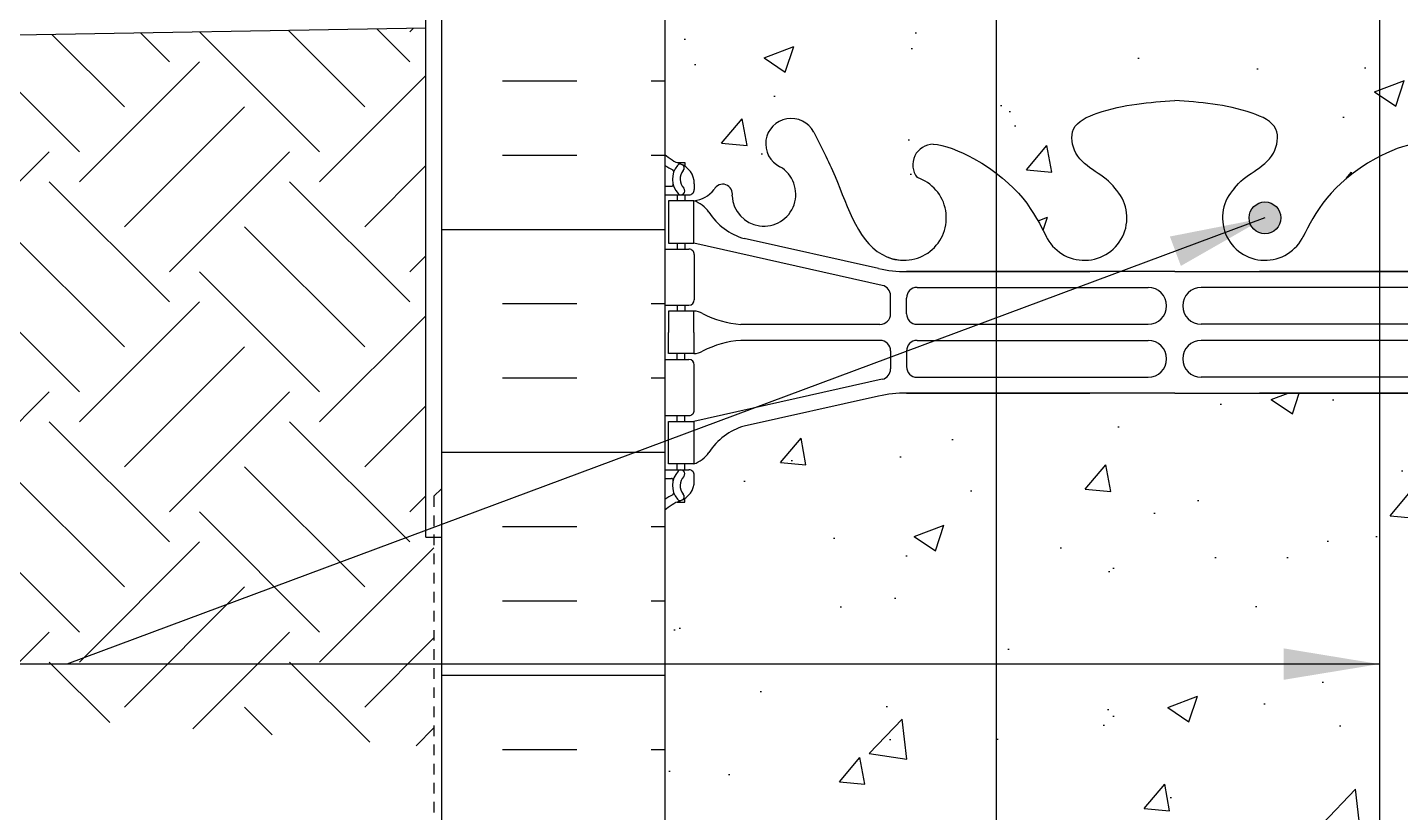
# Model space of a CAD drawing. Header units: inches. Extents: x 170.2 to 228.3, y 104.8 to 175.9.
# Drawn here: x 183.66 to 199.82, y 138.15 to 147.4 of the extents above; entities that cross this region are included whole.
import ezdxf

# ---------------------------------------------------------------- set-up
doc = ezdxf.new("R2010")
doc.units = ezdxf.units.IN
doc.header["$LTSCALE"] = 0.5
doc.header["$MEASUREMENT"] = 0
doc.linetypes.add('DASHED2', pattern=[0.375, 0.25, -0.125])
for name, color, linetype in [('HATCH', 12, 'Continuous'), ('line25', 2, 'Continuous'), ('LINE3', 3, 'Continuous'), ('LINE50', 5, 'Continuous'), ('LINE9', 9, 'Continuous'), ('TEXT', 4, 'Continuous'), ('Web_Edge', 9, 'Continuous')]:
    doc.layers.add(name, color=color, linetype=linetype)
doc.styles.add('DIM', font='romans.shx', dxfattribs={"width": 0.7})
doc.dimstyles.new('ext_12', dxfattribs={"dimscale": 12, "dimtxt": 0.075, "dimasz": 0.09375, "dimexe": 0.09375, "dimexo": 0.0625, "dimgap": 0.0625, "dimtad": 1, "dimdec": 1, "dimzin": 2, "dimdsep": 46, "dimlunit": 4, "dimtxsty": 'DIM', "dimcen": 0.09, "dimdle": 0.09375, "dimclrt": 4, "dimadec": 0, "dimazin": 0, "dimtfac": 1, "dimtdec": 1, "dimtmove": 2, "dimatfit": 3, "dimfxl": 1, "dimfrac": 2, "dimtolj": 1, "dimtzin": 0, "dimarcsym": 0})
pattern_1 = [(49.99999999999999, (0, 0), (3.586300913003767, -0.3137606749129755), [0.375, -4.125]), (355, (0, 0), (-0.693756668065, 3.760960668500059), [0.3, -3.3]), (100.45144446, (0.298858405, -0.02614672), (2.89254423363556, 3.447199954843147), [0.3187009599999999, -3.505710559999999]), (46.18420000000001, (0, 1), (5.336206653357862, -0.8275964039653827), [0.5625, -6.1875]), (96.63563549, (0.444683725, 0.931033465), (4.673309728371142, 4.870593003872752), [0.47805171, -5.258568799999999]), (351.1841639899999, (0, 1), (4.673309725273866, 4.870593001349951), [0.45, -4.950000005]), (21, (0.5, 0.75), (2.984535260592308, -2.013094453326694), [0.375, -4.125]), (326.0000000000001, (0.5, 0.75), (1.216576659607909, 3.625750225234265), [0.3, -3.3]), (71.45144474, (0.74871127, 0.58224213), (4.201111883649856, 1.612655764031769), [0.31870095, -3.50571056]), (37.50000000000001, (0, 0), (0.06079927658645334, 1.664469269156557), [0, -3.26, 0, -3.35, 0, -3.3125]), (7.499999999999999, (0, 0), (1.315347687210743, 1.972058559411801), [0, -1.91, 0, -3.185, 0, -1.2625]), (327.5, (-1.115, 0), (2.669112180862045, -0.1127743586718988), [0, -1.25, 0, -3.9, 0, -5.175]), (317.5, (-1.615, 0), (2.915930846711931, 0.5005249116615886), [0, -1.625, 0, -2.59, 0, -3.675])]

# ---------------------------------------------------------------- blocks, each defined once
blk = doc.blocks.new('12-inch Hinge Pin Web')
at = {"layer": 'Web_Edge'}
for p, q in [((349.9694361821341, 208.9047742331155), (350.0594361821347, 208.9047742331224)), ((350.0594361821347, 208.9047742331224), (350.0594361821374, 208.8630481731983)), ((349.8234331852743, 208.6259250214153), (349.9013117185429, 208.6259250214154)), ((350.1694361821535, 208.6559250214344), (350.1694361821571, 208.5884250214182)), ((349.8234331852743, 208.5259250214154), (350.1069361821571, 208.5259250214153)), ((349.9694361821341, 208.5259250214153), (349.9694361821341, 208.4559250214153)), ((350.0594361821592, 208.5259250214153), (350.0594361821638, 208.4559250214153)), ((352.338645858011, 207.6575757747597), (350.7578502820244, 208.0105349874595)), ((349.8234331852743, 207.8859250214153), (350.1069361821571, 207.8859250214154)), ((349.9694361821341, 207.9559250214153), (349.9694361821341, 207.8859250214154)), ((350.0594361821974, 207.9559250214153), (350.059436182202, 207.8859250214154)), ((352.3819994735797, 207.4592951719615), (350.1644361821493, 207.9559250214153)), ((350.1694361821571, 207.8234250214154), (350.1694361821571, 207.2884250214154)), ((352.6655163166163, 207.621527858433), (354.8234372991567, 207.6215278584329)), ((355.8234331852739, 207.6215278584329), (352.6655163166163, 207.6215278584328)), ((355.8234331852739, 207.6215278584329), (358.9813500539315, 207.6215278584328)), ((358.9813500539315, 207.621527858433), (356.823429071391, 207.6215278584329)), ((352.479682025825, 207.1250288084329), (352.4796820258254, 207.3373166613615)), ((352.7921819358246, 207.4348943433814), (355.5114630133079, 207.4348943433815)), ((358.8546844347232, 207.4348943433814), (356.1354033572399, 207.4348943433815)), ((349.8234331852743, 207.2259250214153), (350.1069361821571, 207.2259250214154)), ((349.9694361821337, 207.2259250214155), (349.9694361821337, 207.1559250214155)), ((350.0594361822447, 207.2259250214154), (350.0594361822493, 207.1559250214155)), ((352.6671819358237, 207.1258960433812), (352.6671819358246, 207.3098943433814)), ((352.354682025825, 207.0000288084329), (350.717160282026, 207.0000288084329)), ((352.7921819358237, 207.0008960433815), (355.5114630133079, 207.0008960433816)), ((358.854684434724, 207.0008960433815), (356.1354033572399, 207.0008960433816)), ((352.354682025825, 206.8118212343981), (350.717160282026, 206.8118212343981)), ((352.479682025825, 206.6868212343981), (352.4796820258254, 206.4745333814694)), ((352.7921819358237, 206.8109539994495), (355.5114630133079, 206.8109539994494)), ((358.854684434724, 206.8109539994495), (356.1354033572399, 206.8109539994494)), ((349.8234331852743, 206.5859250214156), (350.1069361821571, 206.5859250214155)), ((349.9694361821337, 206.5859250214154), (349.9694361821337, 206.6559250214155)), ((350.0594361822447, 206.5859250214155), (350.0594361822493, 206.6559250214155)), ((352.6671819358237, 206.6859539994497), (352.6671819358246, 206.5019556994496)), ((350.1694361821571, 205.9884250214155), (350.1694361821571, 206.5234250214155)), ((352.7921819358246, 206.3769556994495), (355.5114630133079, 206.3769556994494)), ((358.8546844347232, 206.3769556994495), (356.1354033572399, 206.3769556994494)), ((352.3819994735797, 206.3525548708694), (350.1644361821493, 205.8559250214156)), ((352.338645858011, 206.1542742680712), (350.7578502820244, 205.8013150553714)), ((352.6655163166163, 206.190322184398), (354.8234372991567, 206.190322184398)), ((355.8234331852739, 206.190322184398), (352.6655163166163, 206.1903221843981)), ((355.8234331852739, 206.190322184398), (358.9813500539315, 206.1903221843981)), ((358.9813500539315, 206.190322184398), (356.823429071391, 206.190322184398)), ((349.8234331852743, 205.9259250214156), (350.1069361821571, 205.9259250214155)), ((349.9694361821341, 205.8559250214156), (349.9694361821341, 205.9259250214156)), ((350.0594361821974, 205.8559250214156), (350.059436182202, 205.9259250214155)), ((349.8234331852743, 205.2859250214156), (350.1069361821571, 205.2859250214156)), ((349.9694361821341, 205.2859250214157), (349.9694361821341, 205.3559250214156)), ((350.0594361821592, 205.2859250214157), (350.0594361821638, 205.3559250214156)), ((349.8234331852743, 205.1859250214157), (349.9013117185429, 205.1859250214156)), ((350.1694361821535, 205.1559250213966), (350.1694361821571, 205.2234250214128)), ((350.0594361821347, 204.9070758097086), (350.0594361821374, 204.9488018696327)), ((349.9694361821341, 204.9070758097155), (350.0594361821347, 204.9070758097086))]:
    blk.add_line(p, q, dxfattribs=at)
for points in [[(349.8644361821491, 207.9559250214153), (350.1644361821493, 207.9559250214153), (350.1644361821493, 208.4559250214153), (349.8644361821491, 208.4559250214153)], [(349.8644361821491, 205.8559250214156), (350.1644361821493, 205.8559250214156), (350.1644361821493, 205.3559250214156), (349.8644361821491, 205.3559250214156)]]:
    blk.add_lwpolyline(points, close=True, dxfattribs=at)
for points in [[(350.1644361822343, 206.9059250214155), (350.1644361822343, 207.1559250214155), (349.8644361822341, 207.1559250214155), (349.8644361822341, 206.9059250214155)], [(350.1644361822343, 206.9059250214155), (350.1644361822343, 206.6559250214155), (349.8644361822341, 206.6559250214155), (349.8644361822341, 206.9059250214155)]]:
    blk.add_lwpolyline(points, dxfattribs=at)
for centre, radius, start, end in [((351.3094400525123, 209.1260630953563), 0.2998437988832181, 27.59696858362342, 243.9425150273493), ((352.9822662834, 208.8790913574379), 0.2420270174843613, 89.9999999896431, 218.2327083470572), ((350.1694361821635, 209.3630318025983), 0.5000000000000028, 226.2108888296283, 250.5287793647056), ((350.1694361821635, 209.3630318025983), 0.6000000000000033, 234.7832160478503, 245.0747707145221), ((350.1631435906085, 208.7104844277484), 0.2500000000000014, 140.1145119962633, 222.460867842786), ((349.9073539716043, 208.8000141938874), 0.02103171283708733, 343.4640040446198, 63.99572765968883), ((350.0053772195535, 208.8413811210873), 0.04500919725254076, 321.448000645991, 139.1878992020194), ((349.9194361821534, 208.6559250214153), 0.2500000000000014, 4.354459247735523e-09, 70.52877936470564), ((350.1631435906085, 208.7104844277484), 0.1600000000000009, 140.0000771989553, 222.4608678427525), ((350.9894765010408, 208.5323721380936), 0.375, 182.9237073151141, 59.86752902129767), ((349.9015157143664, 208.6455074806217), 0.01958352171754361, 269.4031558122793, 15.49009993731419), ((350.5041269260615, 208.5371772498061), 0.1133920476497537, 347.8155723050995, 154.0569440551665), ((352.6359331852739, 208.2543425066669), 0.5, 246.2138665123311, 71.79366548998959), ((350.0119071811375, 208.5720916950984), 0.04500000000006074, 222.4608678430222, 42.46086784271794), ((350.1069361821571, 208.5884250214153), 0.06250000000000035, 270, 2.600625063064185e-09), ((350.1269005000798, 208.8054763707479), 0.3515609097277899, 276.1290753697008, 321.5331406383227), ((354.7609331852739, 208.2543425066669), 0.5, 204.8189889385629, 44.1875067117519), ((356.8859331852739, 208.2543425066669), 0.5, 135.8124932882481, 335.1810110614371), ((350.0420275309913, 208.113321158895), 0.3638149041640676, 34.97751374817803, 70.33874127344988), ((350.9651464263094, 208.7245512102296), 0.7434990637615112, 212.7919165278134, 253.8107114575008), ((350.1069361821571, 207.8234250214154), 0.06250000000000035, 0, 90.00000000003257), ((352.6655163166163, 209.121527858433), 1.500000000000008, 257.4134795292165, 270), ((352.3546820258255, 207.3373166613615), 0.1250000000000007, 0, 77.37672990339644), ((352.7921819358246, 207.3098943433814), 0.1250000000000007, 90, 180), ((355.5114630133079, 207.2178951933815), 0.2169991499999651, 270, 90), ((356.1354033572399, 207.2178951933815), 0.2169991499999651, 90, 270), ((350.1069361821571, 207.2884250214154), 0.06250000000000035, 270.0000000000326, 0), ((350.1603134271474, 206.937241362026), 0.2187225182587982, 60.49374658855598, 88.9199536550519), ((350.8059111016484, 208.1668798243626), 1.170221347164704, 242.6365481780669, 265.6504512437277), ((352.354682025825, 207.1250288084329), 0.1250000000000007, 270, 0), ((352.7921819358237, 207.1258960433815), 0.1250000000000007, 180.0000000001124, 270), ((350.8059111016484, 205.6449702184683), 1.170221347164704, 94.34954875627228, 117.3634518219331), ((352.354682025825, 206.6868212343981), 0.1250000000000007, 0, 90), ((352.7921819358237, 206.6859539994495), 0.1250000000000007, 90, 179.9999999998876), ((355.5114630133079, 206.5939548494495), 0.2169991499999651, 270, 90), ((356.1354033572399, 206.5939548494495), 0.2169991499999651, 90, 270), ((350.1069361821571, 206.5234250214155), 0.06250000000000035, 0, 89.99999999996743), ((350.1603134271474, 206.8746086808049), 0.2187225182587982, 271.0800463449481, 299.506253411444), ((352.3546820258255, 206.4745333814694), 0.1250000000000007, 282.6232700966036, 0), ((352.7921819358246, 206.5019556994496), 0.1250000000000007, 180, 270), ((352.6655163166163, 204.690322184398), 1.500000000000008, 90, 102.5865204707867), ((350.1069361821571, 205.9884250214155), 0.06250000000000035, 269.9999999999674, 0), ((350.9651464263094, 205.0872988326014), 0.7434990637615112, 106.1892885424993, 147.2080834721866), ((350.0420275309913, 205.6985288839359), 0.3638149041640676, 289.6612587265435, 325.022486251822), ((350.1631435906085, 205.1013656150825), 0.2500000000000014, 137.539132157214, 219.8854880037367), ((350.0119071811375, 205.2397583477325), 0.04500000000006074, 317.5391321572821, 137.5391321569778), ((350.1069361821571, 205.2234250214156), 0.06250000000000035, 359.9999999973994, 90), ((349.9015157143664, 205.1663425622093), 0.01958352171754361, 344.5099000626858, 90.59684418772073), ((349.9194361821534, 205.1559250214156), 0.2500000000000014, 289.4712206352943, 359.9999999956456), ((350.1631435906085, 205.1013656150825), 0.1600000000000009, 137.5391321572475, 219.9999228010447), ((350.1694361821635, 204.4488182402326), 0.6000000000000033, 114.9252292854779, 125.2167839521498), ((350.1694361821635, 204.4488182402326), 0.5000000000000028, 109.4712206352944, 133.7891111703717), ((349.9073539716043, 205.0118358489436), 0.02103171283708733, 296.0042723403112, 16.53599595538017), ((350.0053772195535, 204.9704689217436), 0.04500919725254076, 220.8121007979805, 38.55199935400901)]:
    blk.add_arc(centre, radius, start, end, dxfattribs=at)
for points, knots in [([(355.1194644886588, 208.6028468889824), (355.0118361154582, 208.7658153158516), (354.6518528040046, 208.8564802171368), (354.5751855574188, 209.3520457120835), (355.123344971775, 209.5878984005645), (355.5271385451686, 209.6163782285728), (355.8234331852739, 209.6372760856611)], [0.2294066276059699, 0.2294066276059699, 0.2294066276059699, 0.2294066276059699, 0.8444317149509691, 1.128849112252439, 1.464330773214601, 2.389004302115073, 2.389004302115073, 2.389004302115073, 2.389004302115073]), ([(356.5274018818889, 208.6028468889824), (356.6350302550896, 208.7658153158516), (356.9950135665432, 208.8564802171368), (357.071680813129, 209.3520457120835), (356.5235213987727, 209.5878984005645), (356.1197278253792, 209.6163782285728), (355.8234331852739, 209.6372760856611)], [0.2294066276059699, 0.2294066276059699, 0.2294066276059699, 0.2294066276059699, 0.8444317149509691, 1.128849112252439, 1.464330773214601, 2.389004302115073, 2.389004302115073, 2.389004302115073, 2.389004302115073]), ([(351.5751700497395, 209.2649654794336), (351.6611751070817, 209.0983512943824), (351.9141807874637, 208.6082134286233), (352.12812307807, 207.8588275767364), (352.5381455760955, 207.7644361799148), (352.5948994234324, 207.7560291209454)], [0, 0, 0, 0, 0.5792108788750416, 1.703895643153065, 1.875320924960458, 1.875320924960458, 1.875320924960458, 1.875320924960458]), ([(352.9822662834, 209.1211183749223), (353.1032408448003, 209.1230971619455), (353.9367161204279, 208.7656105804198), (354.1759477539596, 208.3089673060354), (354.316500744401, 208.0255769689142)], [0.038125052948749, 0.038125052948749, 0.038125052948749, 0.038125052948749, 0.3206625196127232, 1.258118572087025, 1.258118572087025, 1.258118572087025, 1.258118572087025]), ([(358.6646000871478, 209.1211183749223), (358.5436255257474, 209.1230971619455), (357.7101502501199, 208.7656105804198), (357.4709186165882, 208.3089673060354), (357.3303656261468, 208.0255769689142)], [0.038125052948749, 0.038125052948749, 0.038125052948749, 0.038125052948749, 0.3206625196127232, 1.258118572087025, 1.258118572087025, 1.258118572087025, 1.258118572087025])]:
    blk.add_open_spline(points, degree=3, knots=knots, dxfattribs=at)
for points in [[(352.667182025825, 207.1308959133815), (352.6671818458251, 207.3048942033815)], [(352.667182025825, 206.6809541294494), (352.6671818458251, 206.5069558394494)]]:
    blk.add_open_spline(points, degree=1, dxfattribs=at)

msp = doc.modelspace()

# ---------------------------------------------------------------- hatches: boundary and pattern name
at = {"layer": 'HATCH'}
h = msp.add_hatch(dxfattribs=at)
h.set_pattern_fill('AR-CONC', color=256, scale=0.5)
h.set_pattern_definition(pattern_1)
edge = h.paths.add_edge_path()
edge.add_arc((202.8142626059444, 146.26174227162), 0.5000000000000004, 293.5781784818606, 313.78911117036256, ccw=False)
edge.add_line((203.0142626059737, 145.8034847021372), (202.9242626059732, 145.8034847021441))
edge.add_line((202.9242626059732, 145.8034847021441), (202.9242626059704, 145.7617586422199))
edge.add_arc((203.0642626059544, 145.554635490437), 0.2500000000000208, 124.0557977381498, 179.9999999969125)
edge.add_line((202.8142626059544, 145.5546354904505), (202.8142626059508, 145.4871354904404))
edge.add_arc((202.8767626059508, 145.487135490437), 0.06250000000000357, 179.9999999968994, 270.000000000026)
edge.add_line((202.8767626059508, 145.424635490437), (202.9242626059486, 145.424635490437))
edge.add_line((202.9242626059486, 145.424635490437), (202.9242626059441, 145.354635490437))
edge.add_line((202.9242626059441, 145.354635490437), (202.8192626059586, 145.354635490437))
edge.add_arc((202.856798288028, 145.7041868397696), 0.3515609097278025, 218.4668593617078, 263.87092463030353, ccw=False)
edge.add_arc((202.4795718620463, 145.4358877188279), 0.1133920476497554, 25.94305594468963, 192.1844276949733)
edge.add_arc((201.994222287067, 145.4310826071153), 0.3749999999999987, 120.13247097905321, 357.07629268488097, ccw=False)
edge.add_arc((201.6742587355955, 146.024773564378), 0.29984379888323, 296.0574849721916, 512.4030314163971)
edge.add_spline(control_points=[(201.4085287383683, 146.1636759484553), (201.3225236810262, 145.9970617634041), (201.0695180006442, 145.5069238976452), (200.8751324253552, 144.8260402840327), (200.5494275275276, 144.6955243228931)], knot_values=[0, 0, 0, 0, 0.5792108788750416, 1.703895643152458, 1.703895643152458, 1.703895643152458, 1.703895643153065], degree=3, periodic=0)
edge.add_spline(control_points=[(200.5494275275275, 144.695524322893), (200.4997833466247, 144.6756309837731), (200.4455532120124, 144.6631466489365), (200.3887993646754, 144.6547395899671)], knot_values=[1.703895643152458, 1.703895643152458, 1.703895643152458, 1.703895643153065, 1.875320924960458, 1.875320924960458, 1.875320924960458, 1.875320924960458], degree=3, periodic=0)
edge.add_arc((200.347765602834, 145.1530529756886), 0.5000000000000043, 108.20633451001041, 274.70741699791296, ccw=False)
edge.add_arc((200.0014325047079, 145.7778018264596), 0.2420270174843601, 321.7672916529414, 450)
edge.add_spline(control_points=[(200.0014325047079, 146.019828843944), (199.8804579433075, 146.0218076309671), (199.0611386992857, 145.6703927248645), (198.8160488395914, 145.2231607453281), (198.6765848098753, 144.9431765184084)], knot_values=[0.038125052948749, 0.038125052948749, 0.038125052948749, 0.038125052948749, 0.3206625196127232, 1.237397781296024, 1.237397781296024, 1.237397781296024, 1.237397781296024], degree=3, periodic=0)
edge.add_arc((198.222765602834, 145.1530529756886), 0.4999999999999996, 135.8124932882493, 335.1810110613002, ccw=False)
edge.add_spline(control_points=[(197.864234299449, 145.501557358004), (197.9718626726497, 145.6645257848733), (198.3318459841033, 145.7551906861585), (198.4085132306891, 146.2507561811052), (197.8603538163329, 146.4866088695862), (197.4565602429393, 146.5150886975945), (197.160265602834, 146.5359865546828)], knot_values=[0.2294066276059699, 0.2294066276059699, 0.2294066276059699, 0.2294066276059699, 0.8444317149509691, 1.128849112252439, 1.464330773214601, 2.389004302115073, 2.389004302115073, 2.389004302115073, 2.389004302115073], degree=3, periodic=0)
edge.add_spline(control_points=[(197.160265602834, 146.5359865546828), (196.8639709627287, 146.5150886975945), (196.4601773893351, 146.4866088695862), (195.9120179749789, 146.2507561811052), (195.9886852215647, 145.7551906861585), (196.3486685330183, 145.6645257848733), (196.4562969062189, 145.501557358004)], knot_values=[0.2294066276059699, 0.2294066276059699, 0.2294066276059699, 0.2294066276059699, 1.154080156506442, 1.489561817468604, 1.773979214770074, 2.389004302115073, 2.389004302115073, 2.389004302115073, 2.389004302115073], degree=3, periodic=0)
edge.add_arc((196.097765602834, 145.1530529756886), 0.4999999999999994, -155.1810110613468, 44.187506711750814, ccw=False)
edge.add_spline(control_points=[(195.6439463957927, 144.9431765184084), (195.5044823660766, 145.2231607453281), (195.2593925063823, 145.6703927248645), (194.4400732623604, 146.0218076309671), (194.3190987009601, 146.019828843944)], knot_values=[0.03812505294874891, 0.03812505294874891, 0.03812505294874891, 0.03812505294874891, 0.9548603146320483, 1.237397781296023, 1.237397781296023, 1.237397781296023, 1.237397781296023], degree=3, periodic=0)
edge.add_arc((194.3190987009601, 145.7778018264596), 0.2420270174843635, 90, 218.2327083470586)
edge.add_arc((193.972765602834, 145.1530529756886), 0.5000000000000042, -94.70741699790972, 71.79366548998962, ccw=False)
edge.add_spline(control_points=[(193.9317318409925, 144.6547395899671), (193.8749779936556, 144.6631466489365), (193.8207478590432, 144.6756309837731), (193.7711036781405, 144.695524322893)], knot_values=[1.703895643152458, 1.703895643152458, 1.703895643152458, 1.703895643152458, 1.875320924959852, 1.875320924960458, 1.875320924960458, 1.875320924960458], degree=3, periodic=0)
edge.add_spline(control_points=[(193.7711036781403, 144.6955243228931), (193.4453987803128, 144.8260402840327), (193.2510132050238, 145.5069238976452), (192.9980075246418, 145.9970617634041), (192.9120024672997, 146.1636759484553)], knot_values=[0, 6.064038160502605e-13, 6.064038160502605e-13, 6.064038160502605e-13, 1.124684764278023, 1.703895643153065, 1.703895643153065, 1.703895643153065, 1.703895643153065], degree=3, periodic=0)
edge.add_arc((192.6462724700725, 146.024773564378), 0.2998437988832299, 26.96896167905935, 243.9425150278084)
edge.add_arc((192.3263089186009, 145.4310826071153), 0.3749999999999988, -177.07629268490268, 59.86752902094668, ccw=False)
edge.add_arc((191.8409593436216, 145.4358877188278), 0.1133920476497554, 347.815572305159, 514.0569440552332)
edge.add_arc((191.46373291764, 145.7041868397696), 0.3515609097278026, 276.1290753697016, 321.5331406383023, ccw=False)
edge.add_line((191.5012685997094, 145.354635490437), (191.3962685997239, 145.354635490437))
edge.add_line((191.3962685997239, 145.354635490437), (191.3962685997193, 145.424635490437))
edge.add_line((191.3962685997193, 145.424635490437), (191.4437685997172, 145.424635490437))
edge.add_arc((191.4437685997172, 145.487135490437), 0.06250000000000357, 269.9999999999739, 360.0000000030485)
edge.add_line((191.5062685997172, 145.4871354904403), (191.5062685997136, 145.5546354904503))
edge.add_arc((191.2562685997136, 145.554635490437), 0.2500000000000006, 3.035419610238974e-09, 55.94420226187003)
edge.add_line((191.3962685996975, 145.7617586422199), (191.3962685996948, 145.8034847021441))
edge.add_line((191.3962685996948, 145.8034847021441), (191.3062685996944, 145.8034847021372))
edge.add_arc((191.5062685997236, 146.26174227162), 0.5000000000000004, 226.2108888296098, 246.4218215181393, ccw=False)
edge.add_line((191.1602656028339, 145.9007963945922), (191.1602656028339, 147.900796394592))
edge.add_line((191.1602656028339, 147.900796394592), (191.1602656028339, 148.660185076585))
edge.add_line((191.1602656028339, 148.660185076585), (191.2452619828692, 148.3995295111427))
edge.add_arc((191.2952619828713, 148.4261961778046), 0.05666666666621055, 208.072486930567, 331.9275130644446)
edge.add_line((191.345261982871, 148.3995295111384), (191.3941750263492, 148.5495295111385))
edge.add_line((191.3941750263492, 148.5495295111385), (191.5202619828707, 148.5495295111384))
edge.add_arc((191.5202619828707, 148.5995295111384), 0.05000000000001137, 269.9999999999349, 360)
edge.add_line((191.5702619828708, 148.5995295111384), (191.5702619828708, 148.6295295111385))
edge.add_line((191.5702619828708, 148.6295295111385), (191.6702619828708, 148.6295295111384))
edge.add_line((191.6702619828708, 148.6295295111384), (191.6702645427953, 150.1188449980912))
edge.add_arc((191.8445469231669, 150.0425883696072), 0.1902351741811405, 94.3035500933762, 156.3683907885503, ccw=False)
edge.add_arc((191.8010948653541, 150.4303488224628), 0.2001991447122156, 278.3800434347118, 367.1071425580354)
edge.add_arc((192.3742676609972, 150.4359911816784), 0.3749999999999977, -59.86752902129308, 177.0762926849114, ccw=False)
edge.add_arc((192.6479186964216, 149.8310527365119), 0.2933208100657375, 106.926883051401, 334.2016147193932)
edge.add_spline(control_points=[(192.9120045254631, 149.7033978403384), (192.9980095828055, 149.8700120253896), (193.2510152631876, 150.3601498911488), (193.445400838477, 151.0410335047628), (193.7711057363062, 151.1715494659016)], knot_values=[0, 0, 0, 0, 0.5792108788750416, 1.703895643153065, 1.703895643156431, 1.703895643156431, 1.703895643156431], degree=3, periodic=0)
edge.add_spline(control_points=[(193.7711057363072, 151.171549465902), (193.820749917209, 151.1914428050211), (193.8749800518201, 151.2039271398573), (193.9317338991564, 151.2123341988266)], knot_values=[1.703895643153065, 1.703895643156431, 1.703895643156431, 1.703895643156431, 1.875320924960458, 1.875320924960458, 1.875320924960458, 1.875320924960458], degree=3, periodic=0)
edge.add_arc((193.9727676609978, 150.7140208131052), 0.499999999999988, -71.79366549002981, 94.70741699795889, ccw=False)
edge.add_arc((194.3191007591236, 150.0892719623341), 0.2420270174843521, 141.7672916529656, 270)
edge.add_spline(control_points=[(194.3191007591236, 149.8472449448498), (194.4400753205241, 149.8452661578266), (195.2593945645532, 150.1966810639325), (195.5044844242445, 150.643913043474), (195.6439484539612, 150.9238972703955)], knot_values=[0.038125052948749, 0.038125052948749, 0.038125052948749, 0.038125052948749, 0.3206625196127232, 1.237397781307177, 1.237397781307177, 1.237397781307177, 1.237397781307177], degree=3, periodic=0)
edge.add_arc((196.0977676609978, 150.7140208131052), 0.4999999999999957, -44.18750671203168, 155.1810110600586, ccw=False)
edge.add_spline(control_points=[(196.4562989643823, 150.3655164307897), (196.3486705911819, 150.2025480039205), (195.9886872797283, 150.1118831026353), (195.9120200331427, 149.6163176076886), (196.4601794474988, 149.3804649192076), (196.8639730208924, 149.3519850911993), (197.1602676609978, 149.331087234111)], knot_values=[0.2294066276059699, 0.2294066276059699, 0.2294066276059699, 0.2294066276059699, 0.8444317149509691, 1.128849112252439, 1.464330773214601, 2.389004302115073, 2.389004302115073, 2.389004302115073, 2.389004302115073], degree=3, periodic=0)
edge.add_spline(control_points=[(197.1602676609978, 149.331087234111), (197.4565623011031, 149.3519850911993), (197.8603558744967, 149.3804649192076), (198.4085152888529, 149.6163176076886), (198.3318480422668, 150.1118831026353), (197.9718647308132, 150.2025480039205), (197.8642363576128, 150.3655164307897)], knot_values=[0.2294066276059699, 0.2294066276059699, 0.2294066276059699, 0.2294066276059699, 1.154080156506442, 1.489561817468604, 1.773979214770074, 2.389004302115073, 2.389004302115073, 2.389004302115073, 2.389004302115073], degree=3, periodic=0)
edge.add_arc((198.2227676609978, 150.7140208131052), 0.4999999999999957, 24.818988938223185, 224.1875067117115, ccw=False)
edge.add_spline(control_points=[(198.67658686804, 150.923897270383), (198.8160508977561, 150.6439130434638), (199.0611407574511, 150.1966810639285), (199.880460001471, 149.8452661578266), (200.0014345628715, 149.8472449448498)], knot_values=[0.03812505294874891, 0.03812505294874891, 0.03812505294874891, 0.03812505294874891, 0.9548603146295774, 1.237397781293552, 1.237397781293552, 1.237397781293552, 1.237397781293552], degree=3, periodic=0)
edge.add_arc((200.0014345628715, 150.0892719623341), 0.242027017484352, 270, 398.2327083470922)
edge.add_arc((200.3477676609978, 150.7140208131052), 0.4999999999999881, 85.29258300203782, 251.7936654899577, ccw=False)
edge.add_spline(control_points=[(200.3888014228392, 151.2123341988266), (200.4455552701761, 151.2039271398572), (200.499785404789, 151.1914428050205), (200.5494295856921, 151.1715494659003)], knot_values=[1.7038956431508, 1.7038956431508, 1.7038956431508, 1.7038956431508, 1.875320924958193, 1.875320924960459, 1.875320924960459, 1.875320924960459], degree=3, periodic=0)
edge.add_spline(control_points=[(200.5494295856927, 151.1715494659), (200.875134483519, 151.0410335047597), (201.0695200588078, 150.3601498911481), (201.3225257391896, 149.8700120253896), (201.408530796532, 149.7033978403384)], knot_values=[0, 2.265077014840244e-12, 2.265077014840244e-12, 2.265077014840244e-12, 1.124684764278023, 1.703895643153065, 1.703895643153065, 1.703895643153065, 1.703895643153065], degree=3, periodic=0)
edge.add_arc((201.6726166255726, 149.8310527365117), 0.2933208100659985, 205.7983852718274, 433.0731169484992)
edge.add_arc((201.9462676609974, 150.4359911816784), 0.375000000000053, 2.9237073163359923, 239.86752902131678, ccw=False)
edge.add_arc((202.5194404566396, 150.4303488224664), 0.2001991447122075, 172.892857440653, 261.621201104914)
edge.add_arc((202.4759842824452, 150.0425883696072), 0.1902351741811408, 23.629685683519483, 85.69390720177682, ccw=False)
edge.add_line((202.6502692227981, 150.1188391470584), (202.650269222797, 148.6295295111384))
edge.add_line((202.650269222797, 148.6295295111384), (202.750269222797, 148.6295295111385))
edge.add_line((202.750269222797, 148.6295295111385), (202.7502692227971, 148.5995295111383))
edge.add_arc((202.8002692227971, 148.5995295111384), 0.05000000000001136, 180.0000000000977, 270.0000000000651)
edge.add_line((202.8002692227972, 148.5495295111384), (202.9263561793187, 148.5495295111385))
edge.add_line((202.9263561793187, 148.5495295111385), (202.9752692227968, 148.3995295111384))
edge.add_arc((203.0252692227966, 148.4261961778046), 0.05666666666621054, 208.0724869355554, 331.927513069433)
edge.add_line((203.0752692227986, 148.3995295111427), (203.1602656028338, 148.660185076585))
edge.add_line((203.1602656028338, 148.660185076585), (203.1602656028339, 147.900796394592))
edge.add_line((203.1602656028339, 147.900796394592), (203.1602656028339, 145.900796394592))
h = msp.add_hatch(dxfattribs=at)
h.set_pattern_fill('INSUL', color=256, scale=7, style=0)
h.set_pattern_definition([(0, (-2735.001316108651, -267.1087176681195), (0, 2.625), []), (0, (-2735.001316108651, -266.2337176681195), (0, 2.625), [0.875, -0.875]), (0, (-2735.001316108651, -265.3587176681195), (0, 2.625), [0.875, -0.875])])
h.paths.add_polyline_path([(188.5352656028339, 129.9007963945921), (188.9727656028339, 129.9007963945921), (188.9727656028339, 130.4007963945921), (190.4727656028339, 130.4007963945921), (190.4727656028339, 129.9007963945921), (191.1602656028339, 129.9007963945921), (191.1602656028339, 147.9007963945921), (190.4727656028339, 147.9007963945921), (190.4727656028339, 148.4007963945921), (188.9727656028339, 148.4007963945921), (188.9727656028339, 147.9007963945921), (188.5352656028339, 147.9007963945921)])
h = msp.add_hatch(dxfattribs=at)
h.set_pattern_fill('EARTH', color=256, scale=8, angle=45, style=0)
h.set_pattern_definition([(45, (80.67586215558838, -39.33181269357011), (2.220446049250313e-16, 2.82842712474619), [2, -2]), (45, (80.1455320696986, -38.80148260768017), (2.220446049250313e-16, 2.82842712474619), [2, -2]), (45, (79.6152019838086, -38.27115252179028), (2.220446049250313e-16, 2.82842712474619), [2, -2]), (135, (79.6152019838086, -37.91759913119701), (-2.82842712474619, 4.440892098500626e-16), [2, -2]), (135, (80.1455320696986, -37.38726904530712), (-2.82842712474619, 4.440892098500626e-16), [2, -2]), (135, (80.67586215558838, -36.85693895941718), (-2.82842712474619, 4.440892098500626e-16), [2, -2])])
h.paths.add_polyline_path([(188.4415156028339, 138.9201870871076), (188.4415156028339, 141.3912823318809), (188.3477656028339, 141.3912823318809), (188.3477656028342, 147.3912823318809), (170.3514985040794, 147.0769817712815), (170.3514985040794, 145.9681850209275), (171.784482555488, 145.0418129191095), (173.8323943048567, 144.1077566569685), (176.5481035709972, 141.8838133139437), (178.907653868265, 140.5939262330595), (183.404156023696, 139.3040390201975)])
h = msp.add_hatch(dxfattribs=at)
h.set_pattern_fill('AR-CONC', color=256, scale=0.5)
h.set_pattern_definition(pattern_1)
h.paths.add_polyline_path([(200.6450529300967, 143.0529847370929, 0.05497433642747144), (200.3181824714917, 143.0890326534197), (198.1602614889512, 143.0890326534197), (197.160265602834, 143.0890326534197), (194.0023487341764, 143.0890326534197, 0.05497433642748514), (193.6754782755712, 143.0529847370929), (192.0946826995844, 142.7000255243931, 0.174450118976814), (191.6872496556046, 142.4042184393871, -0.1686720397607319), (191.5012685997085, 142.2546354904373), (191.3962685997239, 142.2546354904373), (191.3962685997193, 142.1846354904373), (191.4437685997172, 142.1846354904373, -0.4142135623886927), (191.5062685997172, 142.122135490434), (191.5062685997136, 142.0546354904241, -0.2490694201800405), (191.3962685996975, 141.8475123386544), (191.3962685996948, 141.8057862787303), (191.3062685996944, 141.8057862787371, 0.0884161506871213), (191.1602656028339, 141.7084745862821), (191.1602656028339, 136.093118202902, 0.08841615068712246), (191.3062685996944, 135.995806510447), (191.3962685996948, 135.9958065104539), (191.3962685996975, 135.9540804505298, -0.2490694201800405), (191.5062685997136, 135.7469572987601), (191.5062685997172, 135.6794572987502, -0.4142135623889407), (191.4437685997172, 135.6169572987468), (191.3962685997193, 135.6169572987468), (191.3962685997239, 135.5469572987469), (191.5012685997085, 135.5469572987469, -0.1686720397606709), (191.6872496556045, 135.3973743497971, 0.1744501189768375), (192.0946826995844, 135.1015672647911), (193.6754782755712, 134.7486080520912, 0.05497433642746941), (194.0023487341763, 134.7125601357645), (196.1602697167168, 134.7125601357644), (197.160265602834, 134.7125601357644), (200.3181824714916, 134.7125601357645, 0.05497433642748686), (200.6450529300967, 134.7486080520912), (202.2258485060835, 135.1015672647911, 0.1744501189772868), (202.6332815500641, 135.3973743497982, -0.1686720397597832), (202.8192626059595, 135.5469572987469), (202.9242626059441, 135.5469572987469), (202.9242626059486, 135.6169572987468), (202.8767626059508, 135.6169572987468, -0.4142135623889323), (202.8142626059508, 135.6794572987502), (202.8142626059544, 135.7469572987603, -0.2490694201797444), (202.9242626059704, 135.9540804505297), (202.9242626059732, 135.9958065104539), (203.0142626059737, 135.995806510447, 0.0884161506870021), (203.1602656028339, 136.0931182029019), (203.1602656028339, 141.7084745862823, 0.08841615068700275), (203.0142626059737, 141.8057862787371), (202.9242626059732, 141.8057862787303), (202.9242626059704, 141.8475123386544, -0.2490694201797325), (202.8142626059544, 142.0546354904239), (202.8142626059508, 142.1221354904339, -0.4142135623889397), (202.8767626059508, 142.1846354904373), (202.9242626059486, 142.1846354904373), (202.9242626059441, 142.2546354904373), (202.8192626059595, 142.2546354904373, -0.1686720397597758), (202.6332815500641, 142.404218439386, 0.1744501189772936), (202.2258485060835, 142.7000255243931)])
at = {"layer": 'LINE3'}
msp.add_hatch(color=256, dxfattribs=at).paths.add_polyline_path([(198.035265602834, 145.1530529756886, 1), (198.410265602834, 145.1530529756886, 1)])

# ---------------------------------------------------------------- linework, layer by layer
at = {"layer": 'line25'}
msp.add_line((191.1602656028339, 147.9007963945921), (191.1602656028339, 129.9007963945921), dxfattribs=at)
at = {"layer": 'LINE3'}
for p, q in [((195.0598399304895, 174.6507963945922), (195.0598399304895, 131.5096308841402)), ((199.5692100339055, 152.9450562238362), (199.5692100339055, 129.9007963945922))]:
    msp.add_line(p, q, dxfattribs=at)
msp.add_circle((198.222765602834, 145.1530529756886), 0.1875, dxfattribs=at)
at = {"layer": 'LINE50'}
for p, q in [((188.5352656028339, 129.9007963945921), (188.5352656028339, 147.9007963945921)), ((170.1528519187504, 147.0735124555179), (188.3477656028339, 147.3912823318809))]:
    msp.add_line(p, q, dxfattribs=at)
at = {"layer": 'LINE9', "color": 9}
msp.add_line((188.3477656028339, 141.3912823318809), (188.3477656028339, 153.9659916438265), dxfattribs=at)
at = {"layer": 'LINE9', "linetype": 'DASHED2'}
for q in [(188.5352656028339, 141.9669292063879), (188.4415156028339, 129.9007963945922)]:
    msp.add_line((188.4415156028339, 141.8731792063879), q, dxfattribs=at)
at = {"layer": 'LINE9'}
msp.add_line((188.3477656028339, 141.3912823318809), (188.5352656028339, 141.3912823318809), dxfattribs=at)

# ---------------------------------------------------------------- block references
at = {"layer": 'Web_Edge'}
msp.add_blockref('12-inch Hinge Pin Web', (-158.6631675824399, -63.10128953097831), dxfattribs=at)

# ---------------------------------------------------------------- leaders
at = {"layer": 'TEXT'}
msp.add_leader([(198.222765602834, 145.1530529756886), (184.121230146548, 139.8972269778511), (178.4305539265654, 139.8972269778511)], dimstyle='ext_12', override={"dimgap": 0.0625, "dimtad": 0}, dxfattribs=at)
msp.add_leader([(199.5692100339055, 139.8972269778511), (178.4305539265654, 139.8972269778511)], dimstyle='ext_12', dxfattribs=at)

doc.saveas('drawing.dxf')
